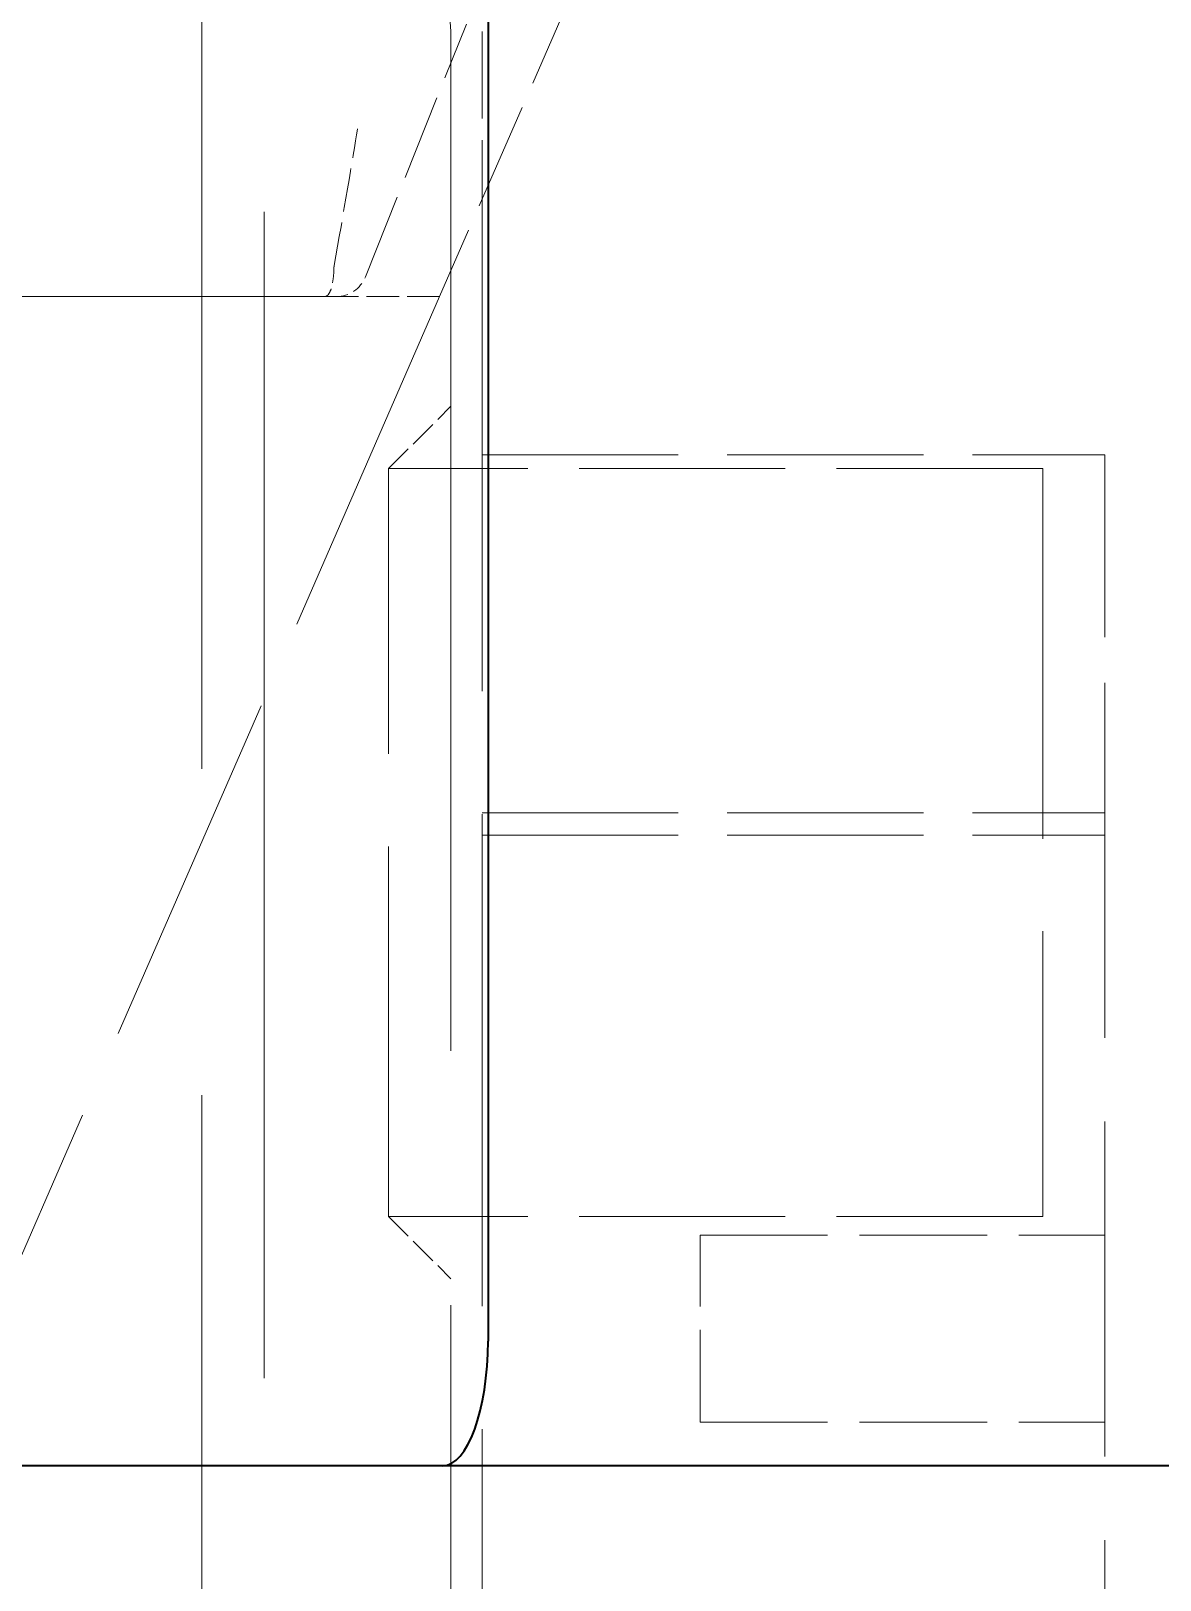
# Model space of a CAD drawing. Header units: millimetres. Extents: x 0 to 51860, y 0 to 5940.
# Drawn here: x 5338.42 to 5356.54, y 1707.91 to 1732.77 of the extents above; entities that cross this region are included whole.
import ezdxf

# ---------------------------------------------------------------- set-up
doc = ezdxf.new("R2010")
doc.units = ezdxf.units.MM
doc.header["$LTSCALE"] = 10
doc.linetypes.add('DASHED', pattern=[0.2067, 0.1654, -0.0413])
doc.layers.add('가려진 것(ISO)', color=2, linetype='DASHED', lineweight=18)
doc.layers.add('가시적인 것(ISO)', color=3, linetype='Continuous', lineweight=40)

msp = doc.modelspace()

# ---------------------------------------------------------------- linework, layer by layer
at = {"layer": '가려진 것(ISO)', "ltscale": 11.312802}
msp.add_line((5342.1612, 1753.2463), (5342.1612, 1703.0063), dxfattribs=at)
at = {"layer": '가려진 것(ISO)', "ltscale": 12.665669}
msp.add_line((5341.1612, 1694.7463), (5341.1612, 1744.7463), dxfattribs=at)
at = {"layer": '가려진 것(ISO)', "ltscale": 0.845109}
msp.add_line((5345.6612, 1734.5063), (5345.6612, 1730.0688), dxfattribs=at)
at = {"layer": '가려진 것(ISO)', "ltscale": 1.03897}
msp.add_line((5347.1612, 1733.5063), (5344.9794, 1728.5063), dxfattribs=at)
at = {"layer": '가려진 것(ISO)', "ltscale": 0.832179}
msp.add_line((5343.7869, 1728.8206), (5345.4097, 1732.8777), dxfattribs=at)
at = {"layer": '가려진 것(ISO)', "ltscale": 9.879222}
msp.add_line((5345.1612, 1732.7463), (5345.1612, 1706.7463), dxfattribs=at)
at = {"layer": '가려진 것(ISO)', "ltscale": 4.773546}
msp.add_line((5345.6612, 1730.0688), (5345.6612, 1705.0063), dxfattribs=at)
at = {"layer": '가려진 것(ISO)', "ltscale": 11.52182}
msp.add_line((5343.3227, 1728.5063), (5312.9997, 1728.5063), dxfattribs=at)
at = {"layer": '가려진 것(ISO)', "ltscale": 3.466353}
msp.add_line((5344.9794, 1728.5063), (5337.7006, 1711.8257), dxfattribs=at)
at = {"layer": '가려진 것(ISO)', "ltscale": 0.315451}
msp.add_line((5344.9794, 1728.5063), (5343.3227, 1728.5063), dxfattribs=at)
at = {"layer": '가려진 것(ISO)', "ltscale": 0.269265}
for p, q in [((5344.1612, 1725.7463), (5345.1612, 1726.7463)), ((5344.1612, 1713.7463), (5345.1612, 1712.7463))]:
    msp.add_line(p, q, dxfattribs=at)
at = {"layer": '가려진 것(ISO)', "ltscale": 1.904597}
for p, q in [((5345.6612, 1725.9648), (5355.6612, 1725.9648)), ((5345.6612, 1720.2255), (5355.6612, 1720.2255)), ((5345.6612, 1719.8659), (5355.6612, 1719.8659))]:
    msp.add_line(p, q, dxfattribs=at)
at = {"layer": '가려진 것(ISO)', "ltscale": 1.769028}
msp.add_line((5355.6612, 1725.9648), (5355.6612, 1720.2255), dxfattribs=at)
at = {"layer": '가려진 것(ISO)', "ltscale": 3.590168}
for p, q in [((5344.1612, 1713.7463), (5344.1612, 1725.7463)), ((5354.6612, 1725.7463), (5354.6612, 1713.7463))]:
    msp.add_line(p, q, dxfattribs=at)
at = {"layer": '가려진 것(ISO)', "ltscale": 1.999831}
for p, q in [((5354.6612, 1725.7463), (5344.1612, 1725.7463)), ((5354.6612, 1713.7463), (5344.1612, 1713.7463))]:
    msp.add_line(p, q, dxfattribs=at)
at = {"layer": '가려진 것(ISO)', "ltscale": 3.251737}
msp.add_line((5355.6612, 1703.1726), (5355.6612, 1720.2255), dxfattribs=at)
at = {"layer": '가려진 것(ISO)', "ltscale": 0.897467}
msp.add_line((5349.1612, 1710.4463), (5349.1612, 1713.4463), dxfattribs=at)
at = {"layer": '가려진 것(ISO)', "ltscale": 1.237953}
for p, q in [((5349.1612, 1713.4463), (5355.6612, 1713.4463)), ((5349.1612, 1710.4463), (5355.6612, 1710.4463))]:
    msp.add_line(p, q, dxfattribs=at)
at = {"layer": '가려진 것(ISO)', "ltscale": 0.299089}
msp.add_arc((5344.1612, 1732.7463), 1, 0, 90, dxfattribs=at)
at = {"layer": '가려진 것(ISO)', "ltscale": 0.113257}
msp.add_arc((5343.3227, 1729.0063), 0.5, 270, 338.19859, dxfattribs=at)
at = {"layer": '가려진 것(ISO)', "ltscale": 0.423547}
msp.add_open_spline([(5343.2871, 1729.0063), (5343.4324, 1729.8114), (5343.5864, 1730.7482), (5343.6601, 1731.1924), (5343.6606, 1731.1956), (5343.6612, 1731.1989)], degree=3, knots=[0.5196578, 0.5196578, 0.5196578, 0.5196578, 2.6738476, 2.6738476, 2.6896867, 2.6896867, 2.6896867, 2.6896867], dxfattribs=at)
at = {"layer": '가려진 것(ISO)', "ltscale": 0.008347}
msp.add_open_spline([(5343.2871, 1729.0063), (5343.2858, 1728.999), (5343.2848, 1728.9917), (5343.2841, 1728.9844), (5343.2833, 1728.977), (5343.2829, 1728.9696), (5343.2827, 1728.9623)], degree=3, knots=[-0.0044391453, -0.0044391453, -0.0044391453, -0.0044391453, -0.0022253717, -0.0022253717, -0.0022253717, -0.0000013553, -0.0000013553, -0.0000013553, -0.0000013553], dxfattribs=at)
at = {"layer": '가려진 것(ISO)', "ltscale": 0.144605}
msp.add_open_spline([(5343.2827, 1728.9623), (5343.2813, 1728.9017), (5343.2771, 1728.8428), (5343.2626, 1728.7291), (5343.2519, 1728.6765), (5343.2247, 1728.5903), (5343.2086, 1728.5575), (5343.173, 1728.5165), (5343.1542, 1728.5066), (5343.1336, 1728.5063), (5343.1333, 1728.5063), (5343.1329, 1728.5063)], degree=3, knots=[-0.076043157, -0.076043157, -0.076043157, -0.076043157, -0.057736432, -0.057736432, -0.037781691, -0.037781691, -0.017977903, -0.017977903, 0, 0, 0.000325386, 0.000325386, 0.000325386, 0.000325386], dxfattribs=at)
at = {"layer": '가시적인 것(ISO)'}
for p, q in [((5345.7564, 1746.2053), (5345.7564, 1711.7463)), ((5345.0262, 1709.7463), (5311.2961, 1709.7463)), ((5374.6812, 1709.7463), (5345.0262, 1709.7463))]:
    msp.add_line(p, q, dxfattribs=at)
msp.add_ellipse((5345.0262, 1711.7463), major_axis=(0, -2), ratio=0.36509, start_param=6.2831815, end_param=7.8539597, dxfattribs=at)

doc.saveas('drawing.dxf')
